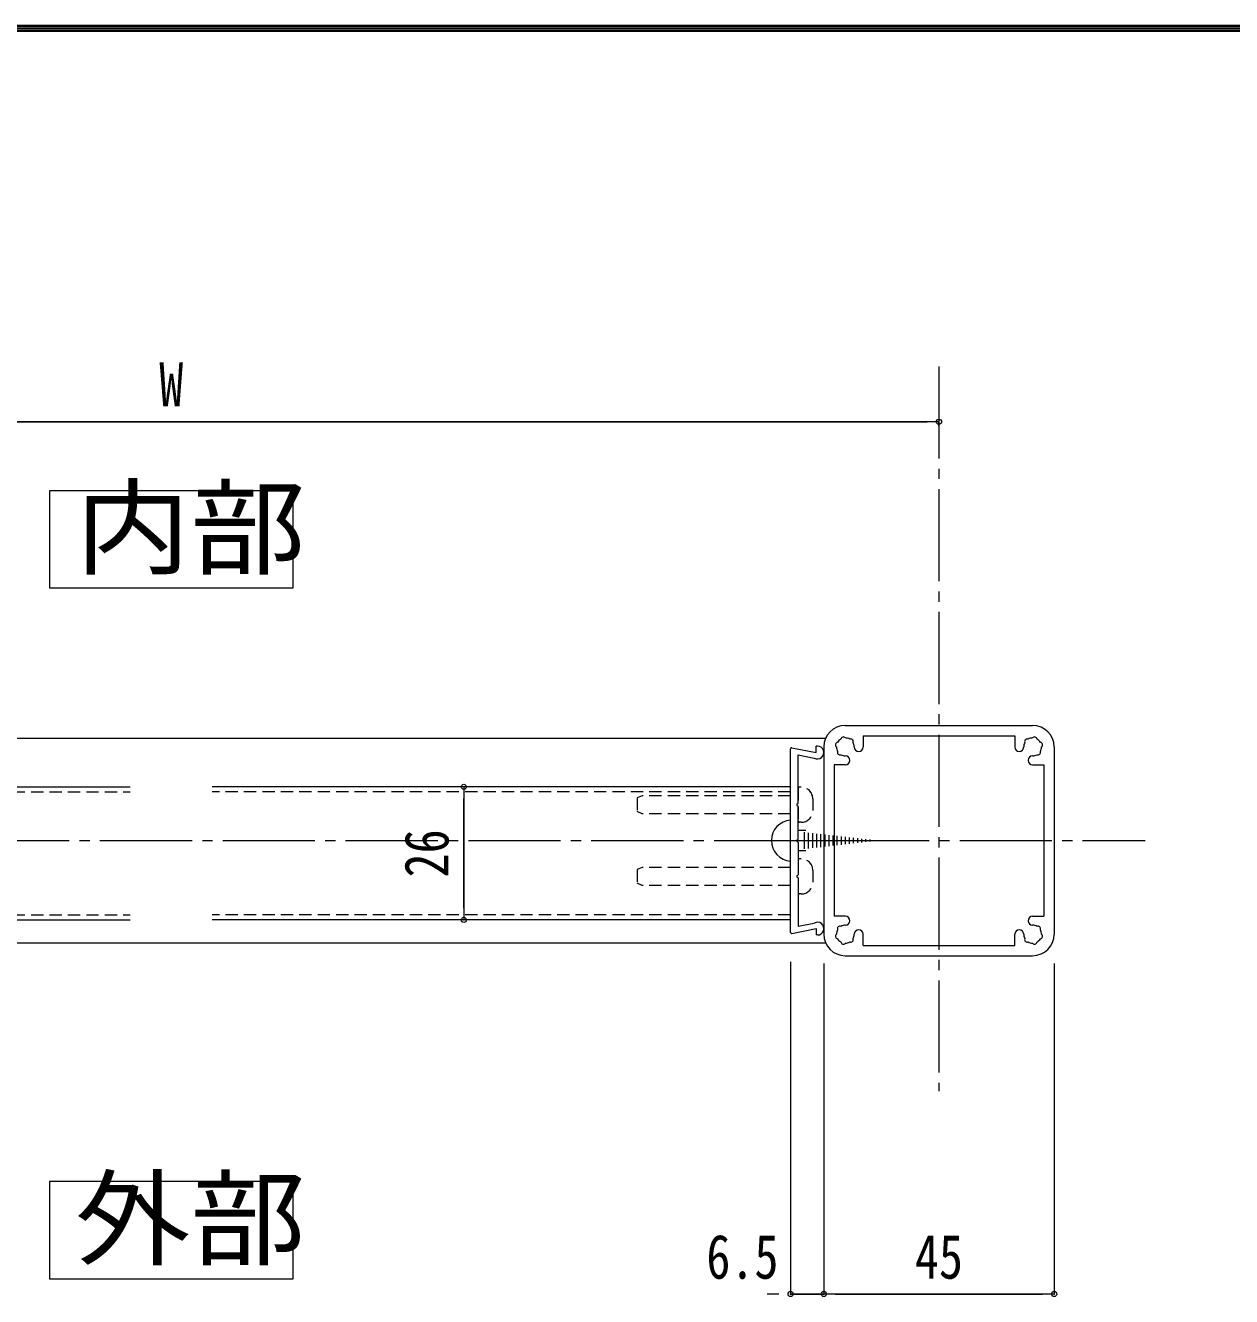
# Model space of a CAD drawing. Units: millimetres at full size; details may follow other scales. Extents: x -1603 to 1599, y -1129 to 1133.
# Drawn here: x 123.5 to 594.9, y 636.3 to 1133.2 of the extents above; entities that cross this region are included whole.
import ezdxf
from ezdxf.enums import TextEntityAlignment as Align

# ---------------------------------------------------------------- set-up
doc = ezdxf.new("R2010")
doc.units = ezdxf.units.MM
doc.header["$LTSCALE"] = 4
doc.header["$PDMODE"] = 32
doc.header["$PDSIZE"] = 2
doc.linetypes.add('CHAIN2', pattern=[12, 9, -1, 1, -1])
doc.linetypes.add('DASHED1', pattern=[1.8, 1.2, -0.6])
for name, color, linetype, lineweight in [('0-0_0', 7, 'Continuous', 18), ('0-1_1手摺寸法', 3, 'Continuous', 18), ('0-5_3中心線', 2, 'CHAIN2', 18), ('0-7_42ｱﾙﾐ部品', 6, 'Continuous', 18), ('0-F_P4-12', 7, 'Continuous', 18), ('1-0_WAKU', 7, 'Continuous', 18)]:
    doc.layers.add(name, color=color, linetype=linetype, lineweight=lineweight)
doc.styles.add('ＭＳ ゴシック', font='')
doc.styles.get('ＭＳ ゴシック').set_extended_font_data('MS Gothic')

msp = doc.modelspace()

# ---------------------------------------------------------------- linework, layer by layer
at = {"layer": '0-0_0', "linetype": 'DASHED1'}
for p, q in [((425.559, 834.953), (425.559, 822.153)), ((426.702, 835.41), (426.016, 835.41)), ((364.559, 832.053), (362.559, 831.225)), ((362.559, 831.225), (362.559, 825.882)), ((422.559, 832.053), (364.559, 832.053)), ((431.273, 830.839), (431.273, 826.267)), ((364.559, 825.053), (362.559, 825.882)), ((422.559, 825.053), (364.559, 825.053)), ((426.702, 821.696), (426.016, 821.696)), ((425.559, 806.953), (425.559, 794.153)), ((426.702, 807.41), (426.016, 807.41)), ((364.559, 804.053), (362.559, 803.225)), ((362.559, 803.225), (362.559, 797.882)), ((422.559, 804.053), (364.559, 804.053)), ((431.273, 802.839), (431.273, 798.267)), ((364.559, 797.053), (362.559, 797.882)), ((422.559, 797.053), (364.559, 797.053)), ((426.702, 793.696), (426.016, 793.696))]:
    msp.add_line(p, q, dxfattribs=at)
for centre, radius, start, end in [((426.016, 834.953), 0.457, 90, 180), ((426.702, 830.839), 4.572, 0, 90), ((426.702, 826.267), 4.572, 270, 0), ((426.016, 822.153), 0.457, 180, 270), ((426.016, 806.953), 0.457, 90, 180), ((426.702, 802.839), 4.572, 0, 90), ((426.702, 798.267), 4.572, 270, 0), ((426.016, 794.153), 0.457, 180, 270)]:
    msp.add_arc(centre, radius, start, end, dxfattribs=at)
at = {"layer": '0-1_1手摺寸法'}
for p, q in [((480.559, 978.287), (-119.441, 978.287)), ((-114.841, 978.287), (475.959, 978.287)), ((480.559, 976.821), (480.559, 978.287)), ((-61.441, 835.553), (164.536, 835.553)), ((422.559, 835.553), (196.583, 835.553)), ((298.071, 835.553), (294.878, 835.553)), ((294.878, 835.553), (294.878, 783.553)), ((294.878, 788.153), (294.878, 830.953)), ((-61.441, 783.553), (164.536, 783.553)), ((422.559, 783.553), (196.583, 783.553)), ((298.071, 783.553), (294.878, 783.553)), ((422.559, 767.14), (422.559, 637.296)), ((435.559, 766.453), (435.559, 637.296)), ((435.559, 766.453), (435.559, 637.296)), ((525.559, 766.453), (525.559, 637.296)), ((417.959, 637.296), (413.359, 637.296)), ((525.559, 637.296), (435.559, 637.296)), ((440.159, 637.296), (520.959, 637.296)), ((440.159, 637.296), (444.759, 637.296))]:
    msp.add_line(p, q, dxfattribs=at)
at = {"layer": '0-1_1手摺寸法', "color": 6}
for p, q in [((422.559, 778.64), (422.559, 850.466)), ((423.037, 850.858), (432.559, 848.964)), ((433.059, 851.464), (432.559, 851.464)), ((425.559, 829.142), (425.559, 848.128)), ((425.559, 848.052), (431.783, 846.814)), ((425.145, 828.88), (425.559, 829.142)), ((425.145, 828.204), (425.559, 827.942)), ((425.559, 815.142), (425.559, 827.942)), ((425.145, 814.88), (425.559, 815.142)), ((411.559, 814.553), (441.559, 814.553)), ((425.145, 814.204), (425.559, 813.942)), ((425.559, 813.942), (425.559, 801.142)), ((425.145, 800.88), (425.559, 801.142)), ((425.145, 800.204), (425.559, 799.942)), ((425.559, 799.942), (425.559, 781.054)), ((423.037, 778.248), (432.559, 780.142)), ((425.559, 781.054), (431.783, 782.292)), ((433.059, 777.642), (432.559, 777.642))]:
    msp.add_line(p, q, dxfattribs=at)
at = {"layer": '0-1_1手摺寸法', "color": 7}
for p, q in [((432.559, 848.964), (432.559, 851.464)), ((432.559, 780.142), (432.559, 777.642))]:
    msp.add_line(p, q, dxfattribs=at)
at = {"layer": '0-1_1手摺寸法', "linetype": 'DASHED1'}
for p, q in [((-61.441, 833.553), (164.536, 833.553)), ((422.559, 833.553), (196.583, 833.553)), ((-61.441, 785.553), (164.536, 785.553)), ((422.559, 785.553), (196.583, 785.553))]:
    msp.add_line(p, q, dxfattribs=at)
at = {"layer": '0-1_1手摺寸法', "color": 4, "lineweight": 9}
for p, q in [((428.559, 818.553), (425.559, 818.553)), ((427.884, 817.789), (427.884, 811.317)), ((429.484, 817.609), (429.484, 811.497)), ((431.084, 817.43), (431.084, 811.677)), ((432.684, 817.25), (432.684, 811.856)), ((434.284, 817.07), (434.284, 812.036)), ((435.884, 816.89), (435.884, 812.216)), ((437.484, 816.71), (437.484, 812.396)), ((439.084, 816.53), (439.084, 812.576)), ((440.684, 816.351), (440.684, 812.755)), ((442.284, 816.171), (442.284, 812.935)), ((443.884, 815.991), (443.884, 813.115)), ((445.484, 815.812), (445.484, 813.295)), ((447.084, 815.632), (447.084, 813.474)), ((448.684, 815.452), (448.684, 813.654)), ((450.284, 815.272), (450.284, 813.834)), ((451.884, 815.092), (451.884, 814.014)), ((422.559, 814.553), (461.648, 814.553)), ((428.559, 810.553), (425.559, 810.553)), ((453.484, 814.913), (453.484, 814.194)), ((455.084, 814.733), (455.084, 814.373))]:
    msp.add_line(p, q, dxfattribs=at)
at = {"layer": '0-1_1手摺寸法'}
msp.add_lwpolyline([(435.559, 637.296), (422.559, 637.296), (435.559, 637.296)], dxfattribs=at)
at = {"layer": '0-1_1手摺寸法', "color": 6}
for centre, radius, start, end in [((422.959, 850.466), 0.4, 78.753, 180), ((433.059, 848.964), 2.5, 239.316, 90), ((425.359, 828.542), 0.4, 122.334, 180), ((425.359, 828.542), 0.4, 180, 237.666), ((425.359, 814.542), 0.4, 122.334, 180), ((425.359, 814.542), 0.4, 180, 237.666), ((425.359, 800.542), 0.4, 122.334, 180), ((425.359, 800.542), 0.4, 180, 237.666), ((433.059, 780.142), 2.5, 270, 120.684), ((422.959, 778.64), 0.4, 180, 281.247)]:
    msp.add_arc(centre, radius, start, end, dxfattribs=at)
at = {"layer": '0-1_1手摺寸法', "color": 4, "lineweight": 9}
msp.add_arc((423.096, 814.553), 8.018, 93.839, 266.161, dxfattribs=at)
at = {"layer": '0-1_1手摺寸法'}
for p in [(480.559, 978.287), (294.878, 835.553), (294.878, 783.553), (422.559, 637.296), (435.559, 637.296), (525.559, 637.296)]:
    msp.add_point(p, dxfattribs=at)
at = {"layer": '0-5_3中心線'}
for p, q in [((480.559, 999.904), (480.559, 716.562)), ((-231.317, 814.553), (561.173, 814.553))]:
    msp.add_line(p, q, dxfattribs=at)
at = {"layer": '0-7_42ｱﾙﾐ部品'}
for p, q in [((443.959, 859.553), (517.159, 859.553)), ((450.959, 855.553), (510.159, 855.553)), ((450.959, 855.553), (450.959, 851.153)), ((510.159, 855.553), (510.159, 851.153)), ((-75.16, 854.553), (436.278, 854.553)), ((435.559, 851.153), (435.559, 777.953)), ((525.559, 851.153), (525.559, 777.953)), ((443.959, 844.153), (439.559, 844.153)), ((439.559, 844.153), (439.559, 784.953)), ((517.159, 844.153), (521.559, 844.153)), ((521.559, 844.153), (521.559, 784.953)), ((443.959, 784.953), (439.559, 784.953)), ((517.159, 784.953), (521.559, 784.953)), ((450.959, 773.553), (450.959, 777.953)), ((-75.16, 774.553), (436.278, 774.553)), ((443.959, 769.553), (517.159, 769.553))]:
    msp.add_line(p, q, dxfattribs=at)
msp.add_lwpolyline([(450.959, 773.553), (510.159, 773.553), (510.159, 777.953)], dxfattribs=at)
for centre, radius, start, end in [((443.959, 851.153), 8.4, 90, 180), ((443.183, 854.051), 1, 105, 172.976), ((443.183, 854.051), 1, 37.024, 105), ((517.936, 854.051), 1, 75, 142.976), ((517.159, 851.153), 8.4, 0, 90), ((517.936, 854.051), 1, 7.024, 75), ((441.061, 851.93), 1, 165, 232.976), ((441.061, 851.93), 1, 97.024, 165), ((443.959, 851.153), 3.5, 180.359, 195), ((443.959, 851.153), 3.5, 195, 209.641), ((443.959, 851.153), 3.5, 135, 149.641), ((443.959, 851.153), 3.5, 120.359, 135), ((443.959, 851.153), 3.5, 75, 89.641), ((443.959, 851.153), 3.5, 60.359, 75), ((446.08, 853.274), 1, 45, 112.976), ((446.08, 853.274), 1, 337.024, 45), ((443.959, 851.153), 3.5, 15, 29.641), ((443.959, 851.153), 3.5, 0.359, 15), ((449.209, 851.153), 1.75, 180, 0), ((511.909, 851.153), 1.75, 180, 0), ((517.159, 851.153), 3.5, 165, 179.641), ((517.159, 851.153), 3.5, 150.359, 165), ((515.038, 853.274), 1, 135, 202.976), ((515.038, 853.274), 1, 67.024, 135), ((517.159, 851.153), 3.5, 105, 119.641), ((517.159, 851.153), 3.5, 90.359, 105), ((517.159, 851.153), 3.5, 45, 59.641), ((517.159, 851.153), 3.5, 30.359, 45), ((520.057, 851.93), 1, 15, 82.976), ((517.159, 851.153), 3.5, 330.359, 345), ((517.159, 851.153), 3.5, 345, 359.641), ((520.057, 851.93), 1, 307.024, 15), ((441.838, 849.032), 1, 157.024, 225), ((441.838, 849.032), 1, 225, 292.976), ((443.959, 851.153), 3.5, 240.359, 255), ((443.959, 851.153), 3.5, 255, 270), ((443.959, 845.903), 1.75, 270, 90), ((517.159, 845.903), 1.75, 90, 270), ((517.159, 851.153), 3.5, 270, 285), ((517.159, 851.153), 3.5, 285, 299.641), ((519.28, 849.032), 1, 247.024, 315), ((519.28, 849.032), 1, 315, 22.976), ((441.838, 780.074), 1, 135, 202.976), ((441.838, 780.074), 1, 67.024, 135), ((443.959, 777.953), 3.5, 105, 119.641), ((443.959, 777.953), 3.5, 90, 105), ((443.959, 783.203), 1.75, 270, 90), ((517.159, 783.203), 1.75, 90, 270), ((517.159, 777.953), 3.5, 75, 90), ((517.159, 777.953), 3.5, 60.359, 75), ((519.28, 780.074), 1, 45, 112.976), ((519.28, 780.074), 1, 337.024, 45), ((443.959, 777.953), 8.4, 180, 270), ((441.061, 777.176), 1, 127.024, 195), ((441.061, 777.176), 1, 195, 262.976), ((443.959, 777.953), 3.5, 165, 179.641), ((443.959, 777.953), 3.5, 150.359, 165), ((443.959, 777.953), 3.5, 210.359, 225), ((443.959, 777.953), 3.5, 225, 239.641), ((446.08, 775.832), 1, 315, 22.976), ((443.959, 777.953), 3.5, 330.359, 345), ((443.959, 777.953), 3.5, 345, 359.641), ((449.209, 777.953), 1.75, 0, 180), ((511.909, 777.953), 1.75, 0, 180), ((517.159, 777.953), 3.5, 180.359, 195), ((517.159, 777.953), 3.5, 195, 209.641), ((515.038, 775.832), 1, 157.024, 225), ((517.159, 777.953), 8.4, 270, 0), ((517.159, 777.953), 3.5, 300.359, 315), ((517.159, 777.953), 3.5, 315, 329.641), ((520.057, 777.176), 1, 277.024, 345), ((517.159, 777.953), 3.5, 15, 29.641), ((517.159, 777.953), 3.5, 0.359, 15), ((520.057, 777.176), 1, 345, 52.976), ((443.183, 775.055), 1, 187.024, 255), ((443.183, 775.055), 1, 255, 322.976), ((443.959, 777.953), 3.5, 270.359, 285), ((443.959, 777.953), 3.5, 285, 299.641), ((446.08, 775.832), 1, 247.024, 315), ((515.038, 775.832), 1, 225, 292.976), ((517.159, 777.953), 3.5, 240.359, 255), ((517.159, 777.953), 3.5, 255, 269.641), ((517.936, 775.055), 1, 217.024, 285), ((517.936, 775.055), 1, 285, 352.976)]:
    msp.add_arc(centre, radius, start, end, dxfattribs=at)
at = {"layer": '0-F_P4-12'}
msp.add_line((132.896, 681.234), (132.896, 643.223), dxfattribs=at)
msp.add_lwpolyline([(132.896, 913.288), (228.222, 913.288), (228.222, 951.299), (132.896, 951.299)], close=True, dxfattribs=at)
msp.add_lwpolyline([(132.896, 643.224), (228.222, 643.224), (228.222, 681.234), (132.896, 681.234)], dxfattribs=at)
at = {"layer": '1-0_WAKU'}
for p, q in [((1599.2, 1133.2), (-1603.2, 1133.2)), ((1598.6, 1132.6), (-1602.6, 1132.6)), ((1598, 1132), (-1602, 1132)), ((1597.4, 1131.4), (-1601.4, 1131.4)), ((1596.8, 1130.8), (-1600.8, 1130.8))]:
    msp.add_line(p, q, dxfattribs=at)

# ---------------------------------------------------------------- texts
at = {"layer": '0-1_1手摺寸法', "color": 7, "style": 'ＭＳ ゴシック', "width": 0.8}
for s, p in [('W', (175.849, 979.106)), ('6.5', (389.647, 638.115)), ('45', (471.138, 638.115))]:
    msp.add_text(s, height=17.27, dxfattribs=at).set_placement(p, align=Align.BOTTOM_LEFT)
msp.add_text('26', height=17.27, rotation=90, dxfattribs=at).set_placement((294.059, 800.132), align=Align.BOTTOM_LEFT)
at = {"layer": '0-F_P4-12', "style": 'ＭＳ ゴシック', "width": 1.1}
for s, p in [('内部', (142.956, 912.825)), ('外部', (142.956, 642.76))]:
    msp.add_text(s, height=30.03, dxfattribs=at).set_placement(p, align=Align.BOTTOM_LEFT)

doc.saveas('drawing.dxf')
